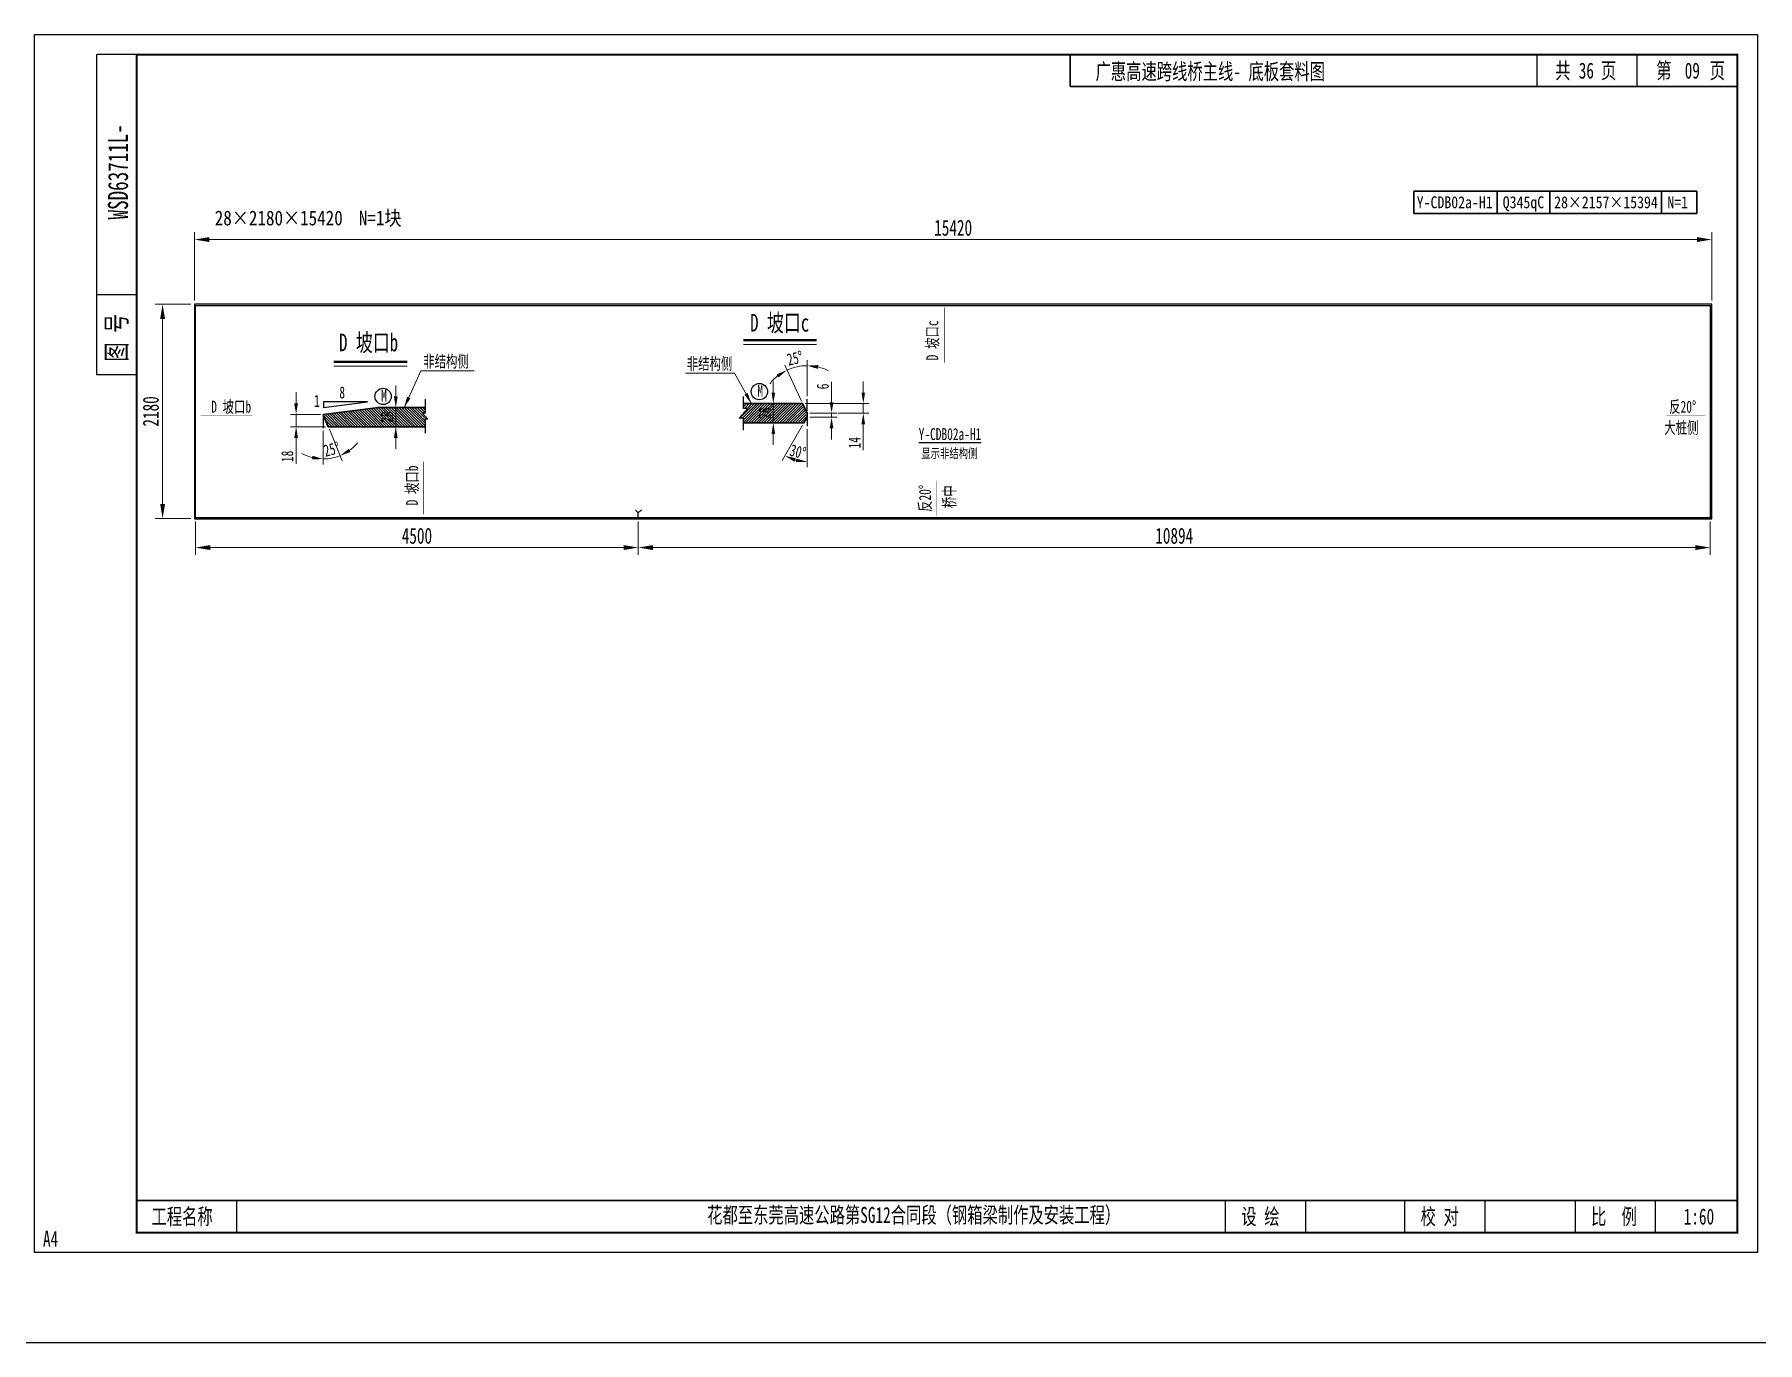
# Model space of a CAD drawing. Extents: x 1629247 to 2251351, y -601856 to -65897.
# Drawn here: x 2104269 to 2121781, y -260454 to -247157 of the extents above; entities that cross this region are included whole.
import ezdxf
from ezdxf.enums import TextEntityAlignment as Align

# ---------------------------------------------------------------- set-up
doc = ezdxf.new("R2010")
doc.units = 0
doc.header["$LTSCALE"] = 2
doc.header["$MEASUREMENT"] = 0
doc.header["$PDMODE"] = 35
doc.header["$PDSIZE"] = 50
doc.linetypes.add('PHANTOM', pattern=[63.5, 31.75, -6.35, 6.35, -6.35, 6.35, -6.35])
doc.layers.get('0').update_dxf_attribs({"linetype": 'CONTINUOUS'})
doc.layers.get('Defpoints').update_dxf_attribs({"linetype": 'CONTINUOUS'})
for name, color, linetype, lineweight in [('1图框轮廓', 7, 'CONTINUOUS', 35), ('文字层', 4, 'CONTINUOUS', 13), ('标注层', 3, 'CONTINUOUS', 13)]:
    doc.layers.add(name, color=color, linetype=linetype, lineweight=lineweight)
doc.layers.add('A3', color=7, linetype='CONTINUOUS')
doc.styles.add('仿宋', font='仿宋_GB2312_1.ttf', dxfattribs={"width": 0.7})
doc.dimstyles.new('标准标注样式-45', dxfattribs={"dimscale": 45, "dimtxt": 2.7, "dimasz": 2.5, "dimexe": 1.25, "dimexo": 0.625, "dimtad": 1, "dimdec": 0, "dimdsep": 46, "dimtxsty": '仿宋', "dimcen": 2.5, "dimclrd": 3, "dimclre": 3, "dimclrt": 4, "dimazin": 0, "dimtfac": 1, "dimtdec": 0, "dimtmove": 0, "dimatfit": 3, "dimfxl": 1.25, "dimlwd": 13, "dimlwe": 13, "dimarcsym": 0})
doc.dimstyles.new('标准标注样式-60', dxfattribs={"dimscale": 60, "dimtxt": 2.7, "dimasz": 2.5, "dimexe": 1.25, "dimexo": 0.625, "dimtad": 1, "dimdec": 0, "dimdsep": 46, "dimtxsty": '仿宋', "dimcen": 2.5, "dimclrd": 3, "dimclre": 3, "dimclrt": 4, "dimazin": 0, "dimtfac": 1, "dimtdec": 0, "dimtmove": 0, "dimatfit": 3, "dimfxl": 1.25, "dimlwd": 13, "dimlwe": 13, "dimarcsym": 0})

# ---------------------------------------------------------------- blocks, each defined once
blk = doc.blocks.new('tukuangA4-')
at = {"layer": 'A3'}
for p, q in [((537, 7565), (537, 10327)), ((882, 10327), (537, 10327)), ((12951, 10051), (12951, 10327)), ((13814, 10051), (13814, 10327)), ((882, 8256), (537, 8256)), ((882, 7565), (537, 7565)), ((1745, 173), (1745, 449)), ((10266, 173), (10266, 449)), ((10957, 173), (10957, 449)), ((11811, 173), (11811, 449)), ((12502, 173), (12502, 449)), ((13280, 173), (13280, 449)), ((13971, 173), (13971, 449))]:
    blk.add_line(p, q, dxfattribs=at)
blk.add_lwpolyline([(14850, 10500), (14850, 0), (0, 0), (0, 10500)], close=True, dxfattribs=at)
for points, const_width in [([(882, 10327), (14677, 10327), (14677, 173), (882, 173), (882, 10327)], 17.3), ([(8927, 10051), (8927, 10327)], 13.8), ([(8927, 10051), (14677, 10051)], 13.8), ([(882, 449), (14677, 449)], 13.8)]:
    blk.add_lwpolyline(points, dxfattribs=dict(at, const_width=const_width))
at = {"layer": 'A3', "color": 7, "linetype": 'Continuous', "style": '仿宋', "width": 0.7}
for s, p in [('共    页', (13106, 10120)), ('第     页', (13977, 10120)), ('工程名称', (1009, 242)), ('花都至东莞高速公路第SG12合同段（钢箱梁制作及安装工程）', (5798, 255)), ('设 绘', (10401, 242)), ('校 对', (11946, 242)), ('比  例', (13415, 242))]:
    blk.add_text(s, height=138.1, dxfattribs=at).set_placement(p)
blk.add_text('WSD63711L-', height=172.6, rotation=90, dxfattribs=at).set_placement((806, 9316), align=Align.CENTER)
blk.add_text('图 号', height=172.6, rotation=90, dxfattribs=at).set_placement((793, 7681))
blk.add_text('A4', height=138.1, dxfattribs=at).set_placement((139, 50), align=Align.CENTER)
blk = doc.blocks.new('*D532')
at = {"color": 3, "lineweight": 13, "ltscale": 3}
for p, q in [((2105906, -252107), (2105906, -252448)), ((2110406, -252107), (2110406, -252448))]:
    blk.add_line(p, q, dxfattribs=at)
at = {"color": 3, "linetype": 'ByBlock', "lineweight": 13, "ltscale": 3}
blk.add_line((2106056, -252373), (2110256, -252373), dxfattribs=at)
at = {"color": 3, "ltscale": 3}
for points in [[(2106056, -252348), (2106056, -252398), (2105906, -252373)], [(2110256, -252348), (2110256, -252398), (2110406, -252373)]]:
    blk.add_solid(points, dxfattribs=at)
at = {"layer": 'Defpoints', "color": 0, "ltscale": 3}
for p in [(2105906, -252069), (2110406, -252069), (2110406, -252373)]:
    blk.add_point(p, dxfattribs=at)
at = {"color": 4, "ltscale": 3, "insert": (2108156, -252254), "char_height": 162, "attachment_point": 5, "style": '仿宋'}
blk.add_mtext('4500', dxfattribs=at)
blk = doc.blocks.new('*D533')
at = {"color": 3, "lineweight": 13, "ltscale": 3}
for p, q in [((2110406, -252107), (2110406, -252448)), ((2121300, -252107), (2121300, -252448))]:
    blk.add_line(p, q, dxfattribs=at)
at = {"color": 3, "linetype": 'ByBlock', "lineweight": 13, "ltscale": 3}
blk.add_line((2110556, -252373), (2121150, -252373), dxfattribs=at)
at = {"color": 3, "ltscale": 3}
for points in [[(2110556, -252348), (2110556, -252398), (2110406, -252373)], [(2121150, -252348), (2121150, -252398), (2121300, -252373)]]:
    blk.add_solid(points, dxfattribs=at)
at = {"layer": 'Defpoints', "color": 0, "ltscale": 3}
for p in [(2110406, -252069), (2121300, -252069), (2121300, -252373)]:
    blk.add_point(p, dxfattribs=at)
at = {"color": 4, "ltscale": 3, "insert": (2115853, -252254), "char_height": 162, "attachment_point": 5, "style": '仿宋'}
blk.add_mtext('10894', dxfattribs=at)
blk = doc.blocks.new('*D534')
at = {"color": 3, "linetype": 'ByBlock', "lineweight": 13, "ltscale": 3}
for p, q in [((2106928, -250907), (2106928, -250794)), ((2106928, -251019), (2106928, -251145)), ((2106928, -251258), (2106928, -251521))]:
    blk.add_line(p, q, dxfattribs=at)
at = {"color": 3, "lineweight": 13, "ltscale": 3}
for p, q in [((2107176, -251019), (2106872, -251019)), ((2107227, -251145), (2106872, -251145))]:
    blk.add_line(p, q, dxfattribs=at)
at = {"color": 3, "ltscale": 3}
for points in [[(2106909, -250907), (2106947, -250907), (2106928, -251019)], [(2106909, -251258), (2106947, -251258), (2106928, -251145)]]:
    blk.add_solid(points, dxfattribs=at)
at = {"layer": 'Defpoints', "color": 0, "ltscale": 3}
for p in [(2107204, -251019), (2106928, -251145), (2107255, -251145)]:
    blk.add_point(p, dxfattribs=at)
at = {"color": 4, "ltscale": 3, "insert": (2106839, -251446), "char_height": 121.5, "attachment_point": 5, "rotation": 90, "style": '仿宋'}
blk.add_mtext('18', dxfattribs=at)
blk = doc.blocks.new('*D535')
at = {"color": 3, "lineweight": 13, "ltscale": 3}
for p, q in [((2107204, -251187), (2107204, -251529)), ((2107266, -251171), (2107395, -251492))]:
    blk.add_line(p, q, dxfattribs=at)
at = {"color": 3, "linetype": 'ByBlock', "lineweight": 13, "ltscale": 3}
for start, end in [(306.2515, 320.503), (241.497, 255.7485), (270, 292)]:
    blk.add_arc((2107204, -251019), 453, start, end, dxfattribs=at)
at = {"color": 3, "ltscale": 3}
for points in [[(2107095, -251440), (2107090, -251477), (2107204, -251473)], [(2107481, -251401), (2107463, -251369), (2107374, -251440)]]:
    blk.add_solid(points, dxfattribs=at)
at = {"layer": 'Defpoints', "color": 0, "ltscale": 3}
for p in [(2107204, -251019), (2107204, -251035), (2107204, -251159), (2107255, -251145), (2107262, -251469)]:
    blk.add_point(p, dxfattribs=at)
at = {"color": 4, "ltscale": 3, "insert": (2107289, -251374), "char_height": 121.5, "attachment_point": 5, "rotation": 13.4362, "style": '仿宋'}
blk.add_mtext('25%%D', dxfattribs=at)
blk = doc.blocks.new('*D542')
at = {"color": 3, "linetype": 'ByBlock', "lineweight": 13, "ltscale": 3}
for p, q in [((2107941, -250837), (2107941, -250724)), ((2107941, -250949), (2107941, -251145)), ((2107941, -251258), (2107941, -251370))]:
    blk.add_line(p, q, dxfattribs=at)
at = {"color": 3, "lineweight": 13, "ltscale": 3}
for p, q in [((2107931, -250949), (2107997, -250949)), ((2107931, -251145), (2107997, -251145))]:
    blk.add_line(p, q, dxfattribs=at)
at = {"color": 3, "ltscale": 3}
for points in [[(2107922, -250837), (2107960, -250837), (2107941, -250949)], [(2107922, -251258), (2107960, -251258), (2107941, -251145)]]:
    blk.add_solid(points, dxfattribs=at)
at = {"layer": 'Defpoints', "color": 0, "ltscale": 3}
for p in [(2107903, -250949), (2107903, -251145), (2107941, -251145)]:
    blk.add_point(p, dxfattribs=at)
at = {"color": 4, "ltscale": 3, "insert": (2107852, -251047), "char_height": 121.5, "attachment_point": 5, "rotation": 90, "style": '仿宋'}
blk.add_mtext('28', dxfattribs=at)
blk = doc.blocks.new('*D536')
at = {"layer": 'Defpoints', "color": 0}
for p in [(2112122, -251007), (2112122, -251049), (2112370, -251007)]:
    blk.add_point(p, dxfattribs=at)
at = {"layer": '标注层', "color": 3, "linetype": 'ByBlock', "lineweight": 13}
for p, q in [((2112370, -250895), (2112370, -250688)), ((2112370, -251049), (2112370, -251007)), ((2112370, -251162), (2112370, -251274))]:
    blk.add_line(p, q, dxfattribs=at)
at = {"layer": '标注层', "color": 3, "lineweight": 13}
for p, q in [((2112150, -251007), (2112426, -251007)), ((2112150, -251049), (2112426, -251049))]:
    blk.add_line(p, q, dxfattribs=at)
at = {"layer": '标注层', "color": 3}
for points in [[(2112351, -250895), (2112389, -250895), (2112370, -251007)], [(2112351, -251162), (2112389, -251162), (2112370, -251049)]]:
    blk.add_solid(points, dxfattribs=at)
at = {"layer": '标注层', "color": 4, "insert": (2112281, -250735), "char_height": 122, "attachment_point": 5, "rotation": 90, "style": '仿宋'}
blk.add_mtext('6', dxfattribs=at)
blk = doc.blocks.new('*D537')
at = {"layer": 'Defpoints', "color": 0}
for p in [(2112052, -250529), (2112076, -250909), (2112122, -250864), (2112122, -250983), (2112122, -251007)]:
    blk.add_point(p, dxfattribs=at)
at = {"layer": '标注层', "color": 3, "lineweight": 13}
for p, q in [((2112064, -250884), (2111894, -250518)), ((2112122, -250835), (2112122, -250468))]:
    blk.add_line(p, q, dxfattribs=at)
at = {"layer": '标注层', "color": 3, "linetype": 'ByBlock', "lineweight": 13}
for start, end in [(90, 115), (63.2561, 76.6281), (128.3719, 141.7439)]:
    blk.add_arc((2112122, -251007), 483, start, end, dxfattribs=at)
at = {"layer": '标注层', "color": 3}
for points in [[(2111812, -250612), (2111831, -250644), (2111917, -250569)], [(2112231, -250556), (2112235, -250518), (2112122, -250524)]]:
    blk.add_solid(points, dxfattribs=at)
at = {"layer": '标注层', "color": 4, "insert": (2111998, -250449), "char_height": 121.5, "attachment_point": 5, "rotation": 12.5, "style": '仿宋'}
blk.add_mtext('25°', dxfattribs=at)
blk = doc.blocks.new('*D538')
at = {"layer": 'Defpoints', "color": 0}
for p in [(2112089, -251105), (2112122, -251049), (2112122, -251066), (2112122, -251140), (2112043, -251494)]:
    blk.add_point(p, dxfattribs=at)
at = {"layer": '标注层', "color": 3, "lineweight": 13}
for p, q in [((2112075, -251130), (2111868, -251489)), ((2112122, -251168), (2112122, -251557))]:
    blk.add_line(p, q, dxfattribs=at)
at = {"layer": '标注层', "color": 3, "linetype": 'ByBlock', "lineweight": 13}
blk.add_arc((2112122, -251049), 451, 254.3166, 255.6834, dxfattribs=at)
at = {"layer": '标注层', "color": 3}
for points in [[(2111992, -251501), (2112007, -251466), (2111896, -251440)], [(2112012, -251468), (2112008, -251505), (2112122, -251501)]]:
    blk.add_solid(points, dxfattribs=at)
at = {"layer": '标注层', "color": 4, "insert": (2112028, -251399), "char_height": 121.5, "attachment_point": 5, "rotation": 345, "style": '仿宋'}
blk.add_mtext('30°', dxfattribs=at)
blk = doc.blocks.new('*D543')
at = {"layer": 'Defpoints', "color": 0}
for p in [(2111778, -250909), (2111822, -250909), (2111822, -251105)]:
    blk.add_point(p, dxfattribs=at)
at = {"layer": '标注层', "color": 3, "linetype": 'ByBlock', "lineweight": 13}
for p, q in [((2111778, -250797), (2111778, -250684)), ((2111778, -251105), (2111778, -250909)), ((2111778, -251218), (2111778, -251330))]:
    blk.add_line(p, q, dxfattribs=at)
at = {"layer": '标注层', "color": 3, "lineweight": 13}
for p, q in [((2111794, -250909), (2111722, -250909)), ((2111794, -251105), (2111722, -251105))]:
    blk.add_line(p, q, dxfattribs=at)
at = {"layer": '标注层', "color": 3}
for points in [[(2111760, -250797), (2111797, -250797), (2111778, -250909)], [(2111760, -251218), (2111797, -251218), (2111778, -251105)]]:
    blk.add_solid(points, dxfattribs=at)
at = {"layer": '标注层', "color": 4, "insert": (2111690, -251007), "char_height": 121.5, "attachment_point": 5, "rotation": 90, "style": '仿宋'}
blk.add_mtext('28', dxfattribs=at)
blk = doc.blocks.new('*D539')
at = {"layer": 'Defpoints', "color": 0}
for p in [(2112076, -250909), (2112409, -251007), (2112693, -251007)]:
    blk.add_point(p, dxfattribs=at)
at = {"layer": '标注层', "color": 3, "linetype": 'ByBlock', "lineweight": 13}
for p, q in [((2112693, -250797), (2112693, -250684)), ((2112693, -250909), (2112693, -251007)), ((2112693, -251120), (2112693, -251384))]:
    blk.add_line(p, q, dxfattribs=at)
at = {"layer": '标注层', "color": 3, "lineweight": 13}
for p, q in [((2112104, -250909), (2112749, -250909)), ((2112437, -251007), (2112749, -251007))]:
    blk.add_line(p, q, dxfattribs=at)
at = {"layer": '标注层', "color": 3}
for points in [[(2112674, -250797), (2112711, -250797), (2112693, -250909)], [(2112674, -251120), (2112711, -251120), (2112693, -251007)]]:
    blk.add_solid(points, dxfattribs=at)
at = {"layer": '标注层', "color": 4, "insert": (2112604, -251308), "char_height": 121.5, "attachment_point": 5, "rotation": 90, "style": '仿宋'}
blk.add_mtext('14', dxfattribs=at)
blk = doc.blocks.new('*D540')
at = {"color": 3, "lineweight": 13, "ltscale": 3}
for p, q in [((2105896, -249862), (2105896, -249167)), ((2121316, -249862), (2121316, -249167))]:
    blk.add_line(p, q, dxfattribs=at)
at = {"color": 3, "linetype": 'ByBlock', "lineweight": 13, "ltscale": 3}
blk.add_line((2121166, -249242), (2106046, -249242), dxfattribs=at)
at = {"color": 3, "ltscale": 3}
for points in [[(2106046, -249217), (2106046, -249267), (2105896, -249242)], [(2121166, -249217), (2121166, -249267), (2121316, -249242)]]:
    blk.add_solid(points, dxfattribs=at)
at = {"layer": 'Defpoints', "color": 0, "ltscale": 3}
for p in [(2105896, -249242), (2105896, -249899), (2121316, -249899)]:
    blk.add_point(p, dxfattribs=at)
at = {"color": 4, "ltscale": 3, "insert": (2113606, -249123), "char_height": 162, "attachment_point": 5, "style": '仿宋'}
blk.add_mtext('15420', dxfattribs=at)
blk = doc.blocks.new('*D541')
at = {"color": 3, "lineweight": 13, "ltscale": 3}
for p, q in [((2105858, -249899), (2105496, -249899)), ((2105858, -252079), (2105496, -252079))]:
    blk.add_line(p, q, dxfattribs=at)
at = {"color": 3, "linetype": 'ByBlock', "lineweight": 13, "ltscale": 3}
blk.add_line((2105571, -250049), (2105571, -251929), dxfattribs=at)
at = {"color": 3, "ltscale": 3}
for points in [[(2105546, -250049), (2105596, -250049), (2105571, -249899)], [(2105546, -251929), (2105596, -251929), (2105571, -252079)]]:
    blk.add_solid(points, dxfattribs=at)
at = {"layer": 'Defpoints', "color": 0, "ltscale": 3}
for p in [(2105896, -249899), (2105571, -252079), (2105896, -252079)]:
    blk.add_point(p, dxfattribs=at)
at = {"color": 4, "ltscale": 3, "insert": (2105452, -250989), "char_height": 162, "attachment_point": 5, "rotation": 90, "style": '仿宋'}
blk.add_mtext('2180', dxfattribs=at)

msp = doc.modelspace()

# ---------------------------------------------------------------- hatches: boundary and pattern name
at = {"layer": '标注层', "linetype": 'PHANTOM'}
h = msp.add_hatch(dxfattribs=at)
h.set_pattern_fill('ANSI31', color=8, scale=150, style=0)
h.set_pattern_definition([(315, (2107204.203, -250949.34), (-13.25825, -13.25825), [])])
h.paths.add_polyline_path([(2107764.2, -250949.3), (2107204.2, -251019.3), (2107255.1, -251145.3), (2108240, -251145.3), (2108240, -251066.8), (2108266.2, -251066.8), (2108213.7, -251006.8), (2108240, -251006.8), (2108240, -250949.3)])
h.paths.add_polyline_path([(2107761.1, -251126.4), (2107761.1, -250968.2), (2107943.3, -250968.2), (2107943.3, -251126.4)], flags=24)
h = msp.add_hatch(dxfattribs=at)
h.set_pattern_fill('ANSI31', color=8, scale=150, style=0)
h.set_pattern_definition([(45, (2111430.739, -251091.153), (-13.25825, 13.25825), [])])
h.paths.add_polyline_path([(2111430.7, -251057.8), (2111474.5, -251057.8), (2111474.5, -251105.2), (2112089.2, -251105.2), (2112121.5, -251049.2), (2112121.5, -251007.2), (2112075.8, -250909.2), (2111474.5, -250909.2), (2111474.5, -250957.8), (2111518.2, -250957.8)])
h.paths.add_polyline_path([(2111598.4, -251086.3), (2111598.4, -250928), (2111780.7, -250928), (2111780.7, -251086.3)], flags=24)

# ---------------------------------------------------------------- linework, layer by layer
at = {"color": 7, "ltscale": 3}
for p, q in [((2112121.5, -250983.2), (2112121.5, -250863.6)), ((2107204.2, -251034.8), (2107204.2, -251158.7)), ((2112121.5, -251065.7), (2112121.5, -251139.8))]:
    msp.add_line(p, q, dxfattribs=at)
at = {"color": 6, "ltscale": 3}
for p, q in [((2110376.6, -251991.2), (2110405.6, -252020.2)), ((2110405.6, -252020.2), (2110436.9, -251988.9)), ((2110405.6, -252069.3), (2110405.6, -252020.2))]:
    msp.add_line(p, q, dxfattribs=at)
at = {"color": 8, "ltscale": 3}
msp.add_line((2065547.6, -260454.3), (2251350.7, -260454.3), dxfattribs=at)
msp.add_lwpolyline([(2105895.6, -252079.3), (2121315.6, -252079.3), (2121315.6, -249899.3), (2105895.6, -249899.3)], close=True, dxfattribs=at)
at = {"color": 1}
msp.add_lwpolyline([(2105905.6, -249912.3), (2121299.6, -249912.3), (2121299.6, -252069.3), (2105905.6, -252069.3)], close=True, dxfattribs=at)
at = {"color": 7, "ltscale": 3}
msp.add_lwpolyline([(2107206.6, -250948.3), (2107654.6, -250892.3), (2107654.6, -250892.3), (2107206.6, -250892.3)], close=True, dxfattribs=at)
at = {"color": 7}
for points in [[(2108240, -250864.8), (2108240, -251006.8), (2108213.7, -251006.8), (2108266.2, -251066.8), (2108240, -251066.8), (2108240, -251208.8)], [(2111474.5, -251179), (2111474.5, -251057.8), (2111430.7, -251057.8), (2111518.2, -250957.8), (2111474.5, -250957.8), (2111474.5, -250836.6)]]:
    msp.add_lwpolyline(points, dxfattribs=at)
at = {"color": 3, "ltscale": 3}
for centre in [(2107812.4, -250836.6), (2111636.9, -250787.8)]:
    msp.add_circle(centre, 82.7, dxfattribs=at)
at = {"layer": '1图框轮廓', "color": 30, "ltscale": 3}
for p, q in [((2119135.1, -248750.4), (2119135.1, -248975.4)), ((2119669.6, -248975.4), (2119669.6, -248750.4)), ((2120804, -248750.4), (2120804, -248975.4))]:
    msp.add_line(p, q, dxfattribs=at)
msp.add_lwpolyline([(2121164, -248975.4), (2118289.4, -248975.4), (2118289.4, -248750.4), (2121164, -248750.4)], close=True, dxfattribs=at)
at = {"layer": '1图框轮廓', "color": 42}
for points in [[(2108240, -250949.3), (2107764.2, -250949.3), (2107204.2, -251019.3), (2107255.1, -251145.3), (2108240, -251145.3)], [(2111474.5, -251105.2), (2112089.2, -251105.2), (2112121.5, -251049.2), (2112121.5, -251007.2), (2112075.8, -250909.2), (2111474.5, -250909.2)]]:
    msp.add_lwpolyline(points, dxfattribs=at)
at = {"layer": '文字层', "lineweight": 50}
for p, q in [((2112217.4, -250264.4), (2111474.2, -250264.4)), ((2108056.3, -250485.4), (2107313, -250485.4))]:
    msp.add_line(p, q, dxfattribs=at)
at = {"layer": '文字层', "lineweight": 20}
for p, q in [((2112217.4, -250309.4), (2111474.2, -250309.4)), ((2108056.3, -250530.4), (2107313, -250530.4))]:
    msp.add_line(p, q, dxfattribs=at)
at = {"layer": '标注层', "color": 42}
for points in [[(2113516.3, -249922.3, 0, 25, 0), (2113516.3, -249997.1, 5, 5, 0), (2113516.3, -250492.3, 5, 5, 0)], [(2121250.1, -251027.5, 0, 25, 0), (2121175.3, -251027.5, 5, 5, 0), (2120854.5, -251027.5, 5, 5, 0)], [(2113437.4, -252053.9, 0, 25, 0), (2113437.4, -251979.1, 5, 5, 0), (2113437.4, -251694.5, 5, 5, 0)]]:
    msp.add_lwpolyline(points, format="xyseb", dxfattribs=at)
at = {"layer": '标注层', "color": 182}
for points in [[(2105955.1, -251027.5, 0, 25, 0), (2106029.9, -251027.5, 5, 5, 0), (2106482.4, -251027.5, 5, 5, 0)], [(2108221, -252045.4, 0, 25, 0), (2108221, -251970.6, 5, 5, 0), (2108221, -251499.6, 5, 5, 0)]]:
    msp.add_lwpolyline(points, format="xyseb", dxfattribs=at)

# ---------------------------------------------------------------- block references
at = {"color": 8, "xscale": 1.179310344828991, "yscale": 1.179310344825353, "zscale": 1.179310344827586}
msp.add_blockref('tukuangA4-', (2104268.7, -259539.7), dxfattribs=at)

# ---------------------------------------------------------------- texts
at = {"color": 7, "style": '仿宋', "width": 0.85}
for s, p in [('Y-CDB02a-H1', (2118703.7, -248862.9)), ('Q345qC', (2119402.3, -248862.9)), ('28×2157×15394', (2120241.5, -248862.9)), ('N=1 ', (2121005.1, -248862.9))]:
    msp.add_text(s, height=121.5, dxfattribs=at).set_placement(p, align=Align.MIDDLE_CENTER)
for s, p in [('28×2180×15420', (2106101.1, -249097.6)), ('N=1块', (2107565.4, -249097.6))]:
    msp.add_text(s, height=150, dxfattribs=at).set_placement(p)
at = {"color": 6, "linetype": 'PHANTOM', "ltscale": 10, "style": '仿宋', "width": 0.7}
msp.add_text('%%UY-CDB02a-H1', height=121.5, dxfattribs=at).set_placement((2113255.8, -251280.2))
at = {"color": 152, "linetype": 'PHANTOM', "ltscale": 10, "style": '仿宋', "width": 0.7}
msp.add_text('显示非结构侧', height=97.2, dxfattribs=at).set_placement((2113281.6, -251463.8))
at = {"layer": 'A3', "color": 6, "linetype": 'Continuous', "style": '仿宋', "width": 0.7}
msp.add_text('广惠高速跨线桥主线- 底板套料图', height=162.857, dxfattribs=at).set_placement((2115053.4, -247614.7))
at = {"layer": 'A3', "color": 1, "linetype": 'Continuous', "style": '仿宋', "width": 0.7}
for s, p in [('36', (2119963.9, -247605.5)), ('09', (2121041.1, -247605.5))]:
    msp.add_text(s, height=162.86, dxfattribs=at).set_placement(p)
at = {"layer": 'A3', "color": 7, "linetype": 'Continuous', "style": '仿宋', "width": 0.7}
msp.add_text('1:60', height=162.86, dxfattribs=at).set_placement((2121030.7, -259254.9))
at = {"layer": '文字层', "color": 1, "style": '仿宋', "width": 0.7}
for s, p in [('D 坡口c', (2111542.5, -250177.3)), ('D 坡口b', (2107364.2, -250378.2))]:
    msp.add_text(s, height=180, dxfattribs=at).set_placement(p)
at = {"layer": '标注层', "color": 42, "style": '仿宋', "width": 0.7}
for s, p in [('D 坡口c', (2113454.6, -250470)), ('反20%%D', (2113380.3, -252010.8)), ('桥中', (2113627.3, -251971.7))]:
    msp.add_text(s, height=121.5, rotation=90, dxfattribs=at).set_placement(p)
at = {"layer": '标注层', "color": 4, "style": '仿宋', "width": 0.7}
for s, p in [('非结构侧', (2108219.7, -250540.2)), ('非结构侧', (2110897.6, -250563.4)), ('8', (2107367.4, -250856.6)), ('1', (2107110.3, -250942.9))]:
    msp.add_text(s, height=121.5, dxfattribs=at).set_placement(p)
at = {"layer": '标注层', "color": 2, "style": '仿宋', "width": 0.7}
for p in [(2107791.9, -250889.5), (2111616.4, -250840.7)]:
    msp.add_text('M', height=121.5, dxfattribs=at).set_placement(p)
at = {"layer": '标注层', "color": 182, "style": '仿宋', "width": 0.7}
msp.add_text('D 坡口b', height=121.5, dxfattribs=at).set_placement((2106065.5, -251002.2))
at = {"layer": '标注层', "color": 42, "style": '仿宋', "width": 0.7}
for s, p in [('反20%%D', (2120883.3, -251002.2)), ('大桩侧', (2120832.9, -251215))]:
    msp.add_text(s, height=121.5, dxfattribs=at).set_placement(p)
at = {"layer": '标注层', "color": 182, "style": '仿宋', "width": 0.7}
msp.add_text('D 坡口b', height=121.5, rotation=90, dxfattribs=at).set_placement((2108166.5, -251944.6))

# ---------------------------------------------------------------- dimensions: what is measured, and where the dimension line sits
at = {"color": 8, "ltscale": 3}
for base, p1, p2, picture, middle in [((2105895.6, -249241.8), (2121315.6, -249899.3), (2105895.6, -249899.3), '*D540', (2113605.6, -249123.3)), ((2110405.6, -252372.8), (2105905.6, -252069.3), (2110405.6, -252069.3), '*D532', (2108155.6, -252254.3)), ((2121299.6, -252372.8), (2110405.6, -252069.3), (2121299.6, -252069.3), '*D533', (2115852.6, -252254.3))]:
    dim = msp.add_linear_dim(base=base, p1=p1, p2=p2, dimstyle='标准标注样式-60', dxfattribs=at)
    dim.commit()
    dim.dimension.update_dxf_attribs({"geometry": picture, "text_midpoint": middle})
dim = msp.add_linear_dim(base=(2105570.8, -252079.3), p1=(2105895.6, -249899.3), p2=(2105895.6, -252079.3), angle=90, dimstyle='标准标注样式-60', dxfattribs=at)
dim.commit()
dim.dimension.update_dxf_attribs({"geometry": '*D541', "text_midpoint": (2105452.3, -250989.3)})
at = {"color": 7, "ltscale": 3}
for base, p1, p2, picture, middle in [((2107941.1, -251145.3), (2107902.6, -250949.3), (2107902.6, -251145.3), '*D542', (2107852.2, -251047.3)), ((2106928, -251145.3), (2107204.2, -251019.3), (2107255.1, -251145.3), '*D534', (2106839.1, -251445.8))]:
    dim = msp.add_linear_dim(base=base, p1=p1, p2=p2, angle=270, dimstyle='标准标注样式-45', override={"dimlfac": 0.142857}, dxfattribs=at)
    dim.commit()
    dim.dimension.update_dxf_attribs({"geometry": picture, "text_midpoint": middle})
dim = msp.add_angular_dim_2l(base=(2107262.1, -251469.1), line1=((2107204.2, -251019.3), (2107255.1, -251145.3)), line2=((2107204.2, -251034.8), (2107204.2, -251158.7)), text='25%%D', dimstyle='标准标注样式-45', override={"dimadec": 0}, dxfattribs=at)
dim.commit()
dim.dimension.update_dxf_attribs({"geometry": '*D535', "text_midpoint": (2107309.6, -251460.4), "dimtype": 162})
at = {"layer": '标注层', "color": 7}
dim = msp.add_angular_dim_2l(base=(2112051.5, -250529.1), line1=((2112121.5, -251007.2), (2112075.8, -250909.2)), line2=((2112121.5, -250983.2), (2112121.5, -250863.6)), dimstyle='标准标注样式-45', override={"dimlfac": 0.142857, "dimadec": 0}, dxfattribs=at)
dim.commit()
dim.dimension.update_dxf_attribs({"geometry": '*D537', "text_midpoint": (2111997.7, -250448.7)})
for base, p1, p2, picture, middle in [((2111778.4, -250909.2), (2111822.1, -251105.2), (2111822.1, -250909.2), '*D543', (2111689.6, -251007.2)), ((2112692.7, -251007.2), (2112075.8, -250909.2), (2112409, -251007.2), '*D539', (2112603.8, -251307.9)), ((2112370.1, -251007.2), (2112121.5, -251049.2), (2112121.5, -251007.2), '*D536', (2112281.2, -250734.9))]:
    dim = msp.add_linear_dim(base=base, p1=p1, p2=p2, angle=90, dimstyle='标准标注样式-45', override={"dimlfac": 0.142857}, dxfattribs=at)
    dim.commit()
    dim.dimension.update_dxf_attribs({"geometry": picture, "text_midpoint": middle})
dim = msp.add_angular_dim_2l(base=(2112043.2, -251493.7), line1=((2112121.5, -251065.7), (2112121.5, -251139.8)), line2=((2112089.2, -251105.2), (2112121.5, -251049.2)), dimstyle='标准标注样式-45', override={"dimlfac": 0.142857, "dimadec": 0}, dxfattribs=at)
dim.commit()
dim.dimension.update_dxf_attribs({"geometry": '*D538', "text_midpoint": (2112004.7, -251485.2), "dimtype": 162})

# ---------------------------------------------------------------- leaders
at = {"color": 7, "ltscale": 3}
for points in [[(2108025.3, -250951.7), (2108196.9, -250576.9), (2108738.3, -250576.9)], [(2111555.4, -250909.2), (2111383.9, -250600), (2110884.9, -250600)]]:
    msp.add_leader(points, dimstyle='标准标注样式-45', override={"dimgap": 0.625, "dimtad": 0}, dxfattribs=at)

doc.saveas('drawing.dxf')
